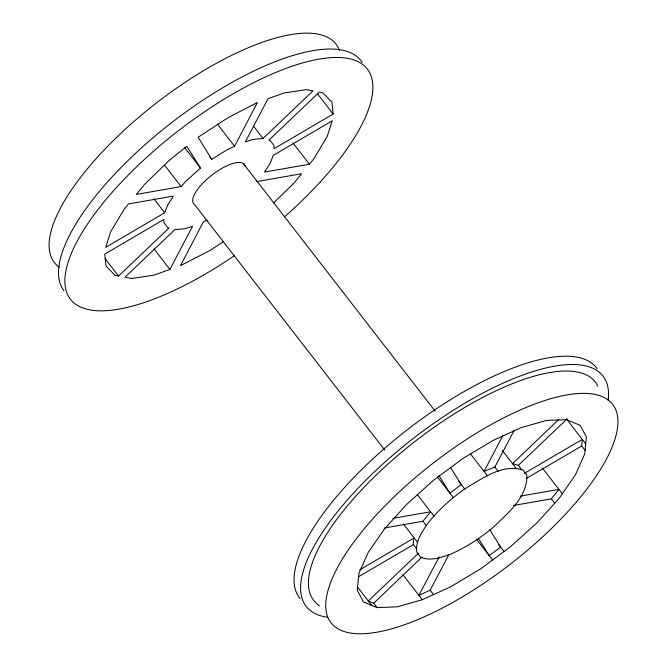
<?xml version="1.0" encoding="UTF-8"?>
<svg xmlns="http://www.w3.org/2000/svg" width="667" height="667" viewBox="0 0 667 667"><rect width="100%" height="100%" fill="white"/><g stroke="black" fill="none" stroke-linecap="round" stroke-linejoin="round"><path stroke-width="1" d="M416.775 549.008L413.373 544.622L413.382 539.953L414.157 537.936L359.646 569.876M585.092 450.375L581.691 445.99L582.316 439.403L524.395 473.345M164.682 212.773L167.667 205.002L173.437 196.098L128.481 203.935L124.354 208.954L110.714 231.682L105.678 247.34L164.682 212.773L153.844 198.791M234.567 146.256L257.412 102.51L228.089 117.617L198.141 137.244L211.764 159.388L226.263 150.292L234.567 146.256L217.367 124.054M169.902 269.426L192.546 226.296L185.101 228.689L174.862 229.681L124.929 277.264L131.524 278.514L153.794 275.188L169.902 269.426L153.977 248.866M502.835 435.643L484.05 471.427L494.847 467.017L514.14 430.465M439.136 556.953L418.876 595.339L430.182 590.187L448.966 554.402M384.075 528.031L422.911 521.26L430.624 511.756L392.721 518.367M309.43 164.224L313.557 159.196L327.205 136.468L332.233 120.81L273.237 155.386L270.243 163.157L264.482 172.061L309.43 164.224L292.863 142.838M181.149 186.585L185.193 181.908L200.5 168.059L186.827 146.298L169.61 160.063L144.439 184.526L136.318 194.405L181.149 186.585L164.574 165.199M513.415 505.478L551.326 498.874L558.929 489.386L520.093 496.156M273.487 203.051L293.472 183.625L301.592 173.745L256.77 181.566M263.056 138.469L312.981 90.887L306.386 89.636L284.125 92.971L268.009 98.724L245.364 141.854L252.81 139.461L263.056 138.469L253.493 126.13M558.704 419.543L512.531 463.64L518.351 465.341L521.752 469.726M418.526 553.151L368.309 600.975L373.695 603.218L422.103 556.987M118.576 276.055L169.043 227.981L167.625 227.564L163.89 222.486L163.89 219.451L104.752 254.11L105.986 266.091L115.224 275.413L118.576 276.055L105.186 258.779M518.351 465.341L567.067 418.943M464.641 488.944C450.959 498.791 438.286 510.08 427.814 523.337C422.094 531.849 415.283 541.204 416.767 552.043L420.502 557.12C430.315 561.597 441.012 557.445 450.525 554.219C465.983 547.54 480.065 538.202 493.038 527.53C507.537 513.34 527.472 497.415 526.905 475.221L523.17 470.143C502.401 463.273 481.674 478.948 464.641 488.944L458.696 481.266M223.512 241.562L209.822 250.542L180.499 265.641L203.343 221.894L207.037 220.102M333.167 114.049L274.02 148.699L274.029 145.664L270.285 140.587L268.868 140.17L319.343 92.104L322.695 92.738L331.933 102.068L333.167 114.049L317.234 93.48M358.121 576.997L413.373 544.622M526.288 478.456L581.691 445.99M422.269 599.725L450.784 586.743L480.732 568.776L510.072 547.057L536.802 523.053L559.113 498.416L575.471 474.812L584.767 453.852L586.368 436.96L580.165 425.304L566.575 419.66L546.531 420.427L521.402 427.539L492.888 440.52L462.94 458.479L433.6 480.207L406.87 504.202L384.559 528.848L368.201 552.451L358.904 573.412L357.304 590.295L363.507 601.959L377.097 607.604L397.14 606.837L422.269 599.725L402.943 574.771M566.383 418.843L585.718 443.788M542.354 468.001L562.323 493.772M551.326 498.874L554.719 503.26M502.334 450.475L515.933 468.026M494.847 467.017L498.249 471.411M470.669 454.152L487.452 475.813M243.272 163.473L435.309 411.331M209.855 156.92L211.764 159.388M498.724 544.664L504.035 551.526M184.576 147.499L200.5 168.059M437.235 476.78L453.385 497.615M476.446 539.153L492.596 559.997M384.759 450.067L194.639 204.677A32.074 11.439 -37.8 0 1 212.173 174.862A32.074 11.439 -37.8 0 1 245.039 165.883M417.242 494.48L434.025 516.141M422.911 521.26L426.313 525.646M403.327 523.954L417.559 542.321M430.182 590.187L433.583 594.572M373.695 603.218L377.097 607.604M357.47 586.993L371.711 605.361M489.636 529.64L500.642 547.132L489.194 555.603L478.339 538.269M438.986 475.729L449.983 493.23L461.247 484.559L450.392 467.217M59.196 267.209A178.206 63.565 -37.8 0 1 156.336 103.043A178.206 63.565 -37.8 0 1 339.395 50.233M234.35 255.686A187.827 66.992 -37.8 0 1 72.261 251.309A187.827 66.992 -37.8 0 1 320.569 58.846A187.827 66.992 -37.8 0 1 284.609 216.733M63.932 290.662A187.827 66.992 -37.8 0 1 173.945 120.869A187.827 66.992 -37.8 0 1 362.181 62.406M319.418 605.711A178.206 63.565 -37.8 0 1 412.239 443.613A178.206 63.565 -37.8 0 1 597.882 386.16M327.622 617.292A187.827 66.992 -37.8 0 1 413.949 437.927A187.827 66.992 -37.8 0 1 608.162 400.45M300.125 598.658A187.827 66.992 -37.8 0 1 407.17 429.84A187.827 66.992 -37.8 0 1 597.14 368.718M415.766 620.427A178.206 63.565 -37.8 0 0 616.758 412.548A178.206 63.565 -37.8 0 0 382.983 507.912A178.206 63.565 -37.8 0 0 415.766 620.427"/></g></svg>
